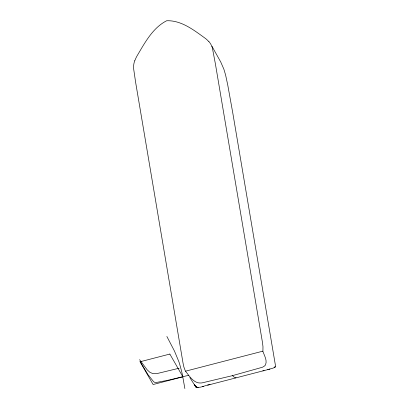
<?xml version="1.0" encoding="UTF-8"?>
<svg xmlns="http://www.w3.org/2000/svg" width="409" height="409" viewBox="0 0 409 409"><rect width="100%" height="100%" fill="white"/><g stroke="black" fill="none" stroke-linecap="round" stroke-linejoin="round"><path stroke-width="0.61" d="M235.973 377.573L235.681 377.947L267.946 369.583M134.76 60.813L135.87 58.185A51.969 44.78 -29.8 0 1 136.785 56.345C144.674 43.098 152.531 27.935 166.667 20.752C181.397 20.179 194.06 30.246 205.563 38.543A51.969 44.78 -29.8 0 1 207 39.77L208.866 41.626M275.073 366.965L275.426 366.091L275.277 364.485L232.757 112.818L227.752 85.041L225.589 74.965L223.856 69.147L220.696 61.907L211.964 46.289M275.001 367.037L273.345 368.034L267.696 369.649M134.694 60.798A22.403 19.3 -29.8 0 0 133.579 68.334L135.568 81.979L183.038 363.105L183.881 366.991L185.211 370.631A8.523 7.342 -29.8 0 0 185.512 371.188C188.881 375.36 191.933 380.605 197.21 382.563A7.904 3.824 -9.6 0 0 198.074 382.768A8.865 4.289 -9.6 0 0 198.917 382.896A8.16 3.947 -9.6 0 0 201.974 382.901L232.46 375.646L262.307 367.282A8.16 3.947 -9.6 0 0 264.572 365.902A8.865 4.289 -9.6 0 0 265.068 365.426A7.904 3.824 -9.6 0 0 265.502 364.884C267.506 360.344 264.204 355.436 262.834 351.173A8.523 7.342 -29.8 0 0 262.926 350.513L262.977 346.663L262.481 342.543L215.42 64.024L212.373 47.935A22.403 19.3 -29.8 0 0 208.922 41.585M207.608 385.201L235.702 377.942L234.536 377.481L232.46 375.646M268.851 369.347L269.884 369.071M185.512 371.188L262.834 351.173M210.037 384.572C205.446 384.941 200.43 388.555 195.926 386.996L196.673 387.471L197.864 387.527L196.673 387.471L195.937 387.001L196.719 387.481M188.6 375.334L170.016 379.782A175.87 85.082 -9.6 0 1 165.752 380.687L156.529 382.435L154.904 382.41L153.728 381.842L148.058 374.746L139.99 361.387M262.89 370.891L264.102 370.58M202.542 386.51L203.452 386.275M179.096 368.228L157.511 373.443L152.782 373.586L149.852 372.292L147.174 369.818L139.592 359.675M196.821 387.492L198.125 387.502M195.906 386.965L194.97 385.682M195.594 386.607L189.802 377.527M166.877 336.474L174.495 351.137L178.897 361.76A15.465 2.372 75.5 0 1 179.648 364.071L181.402 370.457A21.82 3.349 75.5 0 1 182.465 375.14L184.863 388.55M275.134 366.888L274.608 367.4L275.134 366.888M169.847 354.061L140.077 361.766L153.109 384.521L182.884 376.817L169.847 354.061M196.315 386.756L194.393 384.797L196.315 386.756"/></g></svg>
